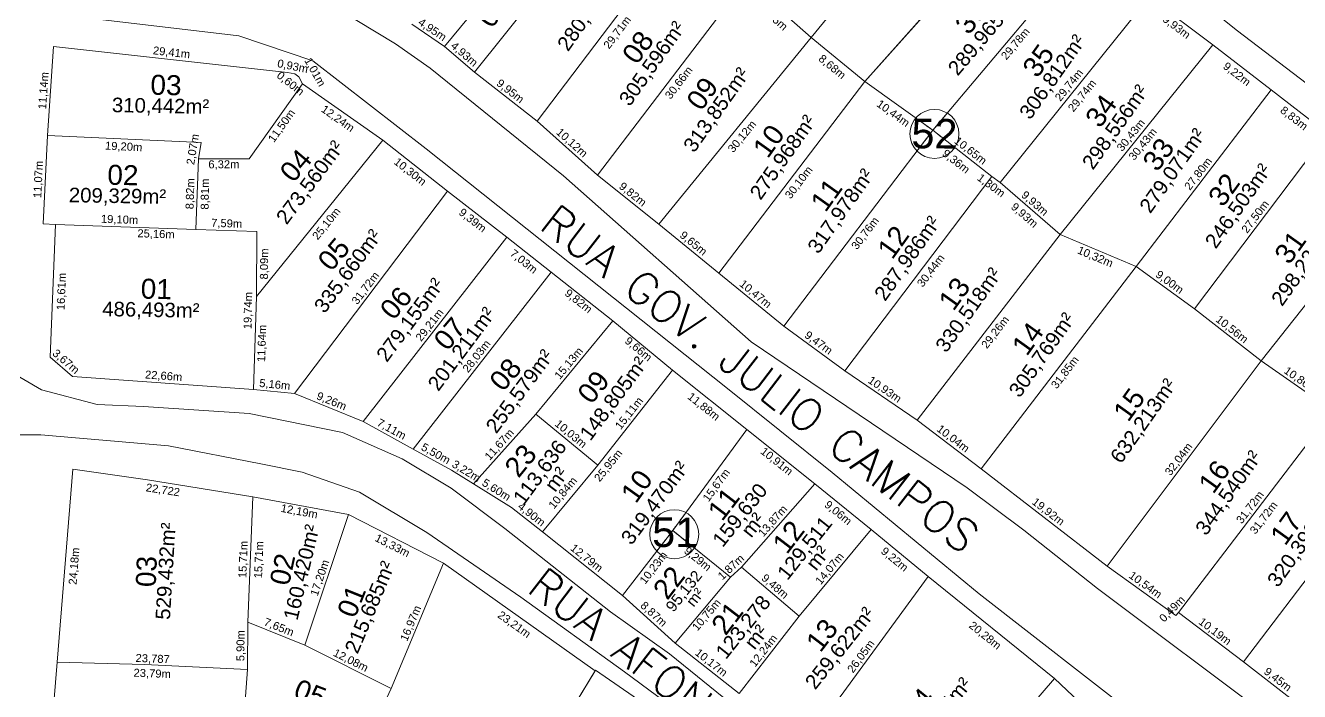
# Model space of a CAD drawing. Header units: metres. Extents: x 3808 to 8215, y 2374 to 6187.
# Drawn here: x 5423.2 to 5582.4, y 4560.8 to 4644.1 of the extents above; entities that cross this region are included whole.
import ezdxf
from ezdxf.enums import TextEntityAlignment as Align

# ---------------------------------------------------------------- set-up
doc = ezdxf.new("R2010")
doc.units = ezdxf.units.M
doc.linetypes.add('CONTINUO', pattern=[0])
doc.linetypes.add('TRACEJADA2', pattern=[0.375, 0.25, -0.125])
for name, color, linetype in [('Areas Lotes', 1, 'Continuous'), ('COTAS', 7, 'Continuous'), ('LOTES_LINHAS', 7, 'Continuous'), ('LOTES_Q-50', 7, 'Continuous'), ('LOTES_Q-51', 7, 'Continuous'), ('LOTES_Q-52', 7, 'Continuous'), ('PERIMETRO', 7, 'CONTINUO'), ('Poligono_LOTES_Q_28Anno2', 6, 'Continuous'), ('quadras', 7, 'Continuous')]:
    doc.layers.add(name, color=color, linetype=linetype)
doc.styles.add('Arial', font='arial.ttf')
doc.styles.add('SIMPLEX', font='simplex', dxfattribs={"height": 0.2})

msp = doc.modelspace()

# ---------------------------------------------------------------- linework, layer by layer
at = {"layer": 'COTAS', "color": 0, "linetype": 'TRACEJADA2', "lineweight": 5, "ltscale": 2, "transparency": 16777216}
for p, q in [((5536.604, 4630.967, 0), (5534.474, 4632.493, 0)), ((5534.62, 4628.361, 0), (5536.604, 4630.967, 0)), ((5539.347, 4628.814, 0), (5536.604, 4630.967, 0))]:
    msp.add_line(p, q, dxfattribs=at)
at = {"layer": 'COTAS', "color": 0, "linetype": 'TRACEJADA2', "lineweight": 5, "transparency": 16777216}
msp.add_line((5536.604, 4630.967, 0), (5538.407, 4633.109, 0), dxfattribs=at)
at = {"layer": 'COTAS', "color": 0, "linetype": 'TRACEJADA2', "lineweight": 5}
for p, q in [((5504.104, 4580.918, 0), (5505.746, 4583.165, 0)), ((5502.11, 4578.337, 0), (5504.104, 4580.918, 0)), ((5506.82, 4578.724, 0), (5504.104, 4580.918, 0))]:
    msp.add_line(p, q, dxfattribs=at)
at = {"layer": 'COTAS', "color": 0, "lineweight": 5, "transparency": 16777216}
msp.add_circle((5536.8, 4630.507, 0), 3.059, dxfattribs=at)
at = {"layer": 'COTAS', "color": 0, "lineweight": 5}
msp.add_circle((5504.306, 4580.466, 0), 3.059, dxfattribs=at)
at = {"layer": 'LOTES_LINHAS', "color": 5, "lineweight": 5}
for p, q in [((5564.442, 4651.586), (5574.669, 4643.374)), ((5469.472, 4641.78), (5462.218, 4646.148)), ((5449.909, 4642.777), (5426.908, 4645.467)), ((5459.135, 4639.631), (5449.909, 4642.777)), ((5574.669, 4643.374), (5591.002, 4630.941)), ((5473.804, 4638.714), (5469.472, 4641.78)), ((5473.299, 4628.623), (5459.135, 4639.631)), ((5490.481, 4625.27), (5473.804, 4638.714)), ((5510.933, 4598.696), (5473.299, 4628.623)), ((5513.903, 4604.527), (5490.481, 4625.27)), ((5540.892, 4586.28), (5513.903, 4604.527)), ((5420.829, 4601.089), (5425.267, 4598.525)), ((5425.267, 4598.525), (5432.185, 4596.688)), ((5524.044, 4588.163), (5510.933, 4598.696)), ((5432.185, 4596.688), (5438.003, 4596.411)), ((5438.003, 4596.411), (5451.203, 4595.549)), ((5451.203, 4595.549), (5462.839, 4593.168)), ((5420.792, 4592.9), (5425.183, 4592.893)), ((5425.183, 4592.893), (5441.123, 4591.507)), ((5462.839, 4593.168), (5470.317, 4589.908)), ((5441.123, 4591.507), (5452.635, 4589.261)), ((5452.635, 4589.261), (5457.799, 4588.23)), ((5470.317, 4589.908), (5476.415, 4586.241)), ((5457.799, 4588.23), (5464.978, 4585.735)), ((5542.396, 4573.007), (5524.044, 4588.163)), ((5464.978, 4585.735), (5473.388, 4580.666)), ((5476.415, 4586.241), (5483.132, 4581.191)), ((5547.979, 4580.989), (5540.892, 4586.28)), ((5473.388, 4580.666), (5485.152, 4572.595)), ((5483.132, 4581.191), (5496.35, 4570.776)), ((5557.164, 4573.676), (5547.979, 4580.989)), ((5574.61, 4547.97), (5542.396, 4573.007)), ((5580.736, 4556.042), (5557.164, 4573.676)), ((5485.152, 4572.595), (5498.065, 4563.242)), ((5496.35, 4570.776), (5503.7, 4565.507)), ((5503.7, 4565.507), (5511.356, 4559.282)), ((5498.065, 4563.242), (5508.457, 4555.61))]:
    msp.add_line(p, q, dxfattribs=at)
at = {"layer": 'LOTES_Q-50', "lineweight": 5}
for p, q in [((5427.211, 4564.488, 0), (5429.17, 4588.588, 0)), ((5429.17, 4588.588, 0), (5438.482, 4587.255, 0)), ((5438.482, 4587.255, 0), (5451.631, 4585.154, 0)), ((5451.631, 4585.154, 0), (5451.03, 4569.456, 0)), ((5451.03, 4569.456, 0), (5451.631, 4585.154, 0)), ((5451.631, 4585.154, 0), (5451.631, 4585.154, 0)), ((5451.631, 4585.154, 0), (5463.616, 4582.91, 0)), ((5458.127, 4566.608, 0), (5463.616, 4582.91, 0)), ((5463.616, 4582.91, 0), (5458.127, 4566.608, 0)), ((5463.616, 4582.91, 0), (5475.485, 4576.84, 0)), ((5463.616, 4582.91, 0), (5463.616, 4582.91, 0)), ((5468.921, 4561.186, 0), (5475.485, 4576.84, 0)), ((5475.485, 4576.84, 0), (5468.921, 4561.186, 0)), ((5475.485, 4576.84, 0), (5494.407, 4563.374, 0)), ((5475.485, 4576.84, 0), (5475.485, 4576.84, 0)), ((5451.03, 4569.456, 0), (5450.98, 4563.555, 0)), ((5450.98, 4563.555, 0), (5451.03, 4569.456, 0)), ((5458.127, 4566.608, 0), (5451.03, 4569.456, 0)), ((5451.03, 4569.456, 0), (5458.127, 4566.608, 0)), ((5468.921, 4561.186, 0), (5458.127, 4566.608, 0)), ((5458.127, 4566.608, 0), (5468.921, 4561.186, 0)), ((5426.233, 4552.882, 0), (5427.211, 4564.488, 0)), ((5438.108, 4564.164, 0), (5427.211, 4564.488, 0)), ((5427.211, 4564.488, 0), (5438.108, 4564.164, 0)), ((5450.98, 4563.555, 0), (5438.108, 4564.164, 0)), ((5438.108, 4564.164, 0), (5450.98, 4563.555, 0)), ((5450.98, 4563.555, 0), (5450.021, 4550.562, 0)), ((5450.021, 4550.562, 0), (5450.98, 4563.555, 0)), ((5450.98, 4563.555, 0), (5450.98, 4563.555, 0)), ((5487.018, 4551.249, 0), (5494.463, 4563.465, 0)), ((5494.407, 4563.374, 0), (5487.018, 4551.249, 0)), ((5494.407, 4563.374, 0), (5494.407, 4563.374, 0)), ((5494.463, 4563.465, 0), (5507.438, 4554.518, 0)), ((5461.366, 4545.047, 0), (5468.921, 4561.186, 0)), ((5468.921, 4561.186, 0), (5461.366, 4545.047, 0))]:
    msp.add_line(p, q, dxfattribs=at)
at = {"layer": 'LOTES_Q-51', "lineweight": 5}
for p, q in [((5426.003, 4630.328, 0), (5426.764, 4641.44, 0)), ((5426.764, 4641.44, 0), (5455.995, 4638.198, 0)), ((5426.764, 4641.44, 0), (5426.764, 4641.44, 0)), ((5455.995, 4638.198, 0), (5456.909, 4638.015, 0)), ((5456.909, 4638.015, 0), (5457.38, 4637.64, 0)), ((5451.174, 4627.41, 0), (5457.875, 4636.761, 0)), ((5457.875, 4636.761, 0), (5451.174, 4627.41, 0)), ((5457.38, 4637.64, 0), (5457.875, 4636.761, 0)), ((5457.875, 4636.761, 0), (5467.886, 4629.711, 0)), ((5457.875, 4636.761, 0), (5457.875, 4636.761, 0)), ((5425.465, 4619.269, 0), (5426.003, 4630.328, 0)), ((5426.003, 4630.328, 0), (5445.183, 4629.431, 0)), ((5445.183, 4629.431, 0), (5426.003, 4630.328, 0)), ((5445.183, 4629.431, 0), (5444.853, 4627.383, 0)), ((5444.853, 4627.383, 0), (5445.183, 4629.431, 0)), ((5467.886, 4629.711, 0), (5452.101, 4610.198, 0)), ((5452.101, 4610.198, 0), (5467.886, 4629.711, 0)), ((5467.886, 4629.711, 0), (5475.98, 4623.346, 0)), ((5467.886, 4629.711, 0), (5467.886, 4629.711, 0)), ((5444.548, 4618.572, 0), (5444.853, 4627.383, 0)), ((5444.853, 4627.383, 0), (5444.548, 4618.572, 0)), ((5444.853, 4627.383, 0), (5451.174, 4627.41, 0)), ((5451.174, 4627.41, 0), (5444.853, 4627.383, 0)), ((5444.853, 4627.383, 0), (5444.853, 4627.383, 0)), ((5475.98, 4623.346, 0), (5456.859, 4598.036, 0)), ((5456.859, 4598.036, 0), (5475.98, 4623.346, 0)), ((5475.98, 4623.346, 0), (5483.396, 4617.578, 0)), ((5475.98, 4623.346, 0), (5475.98, 4623.346, 0)), ((5426.989, 4619.178, 0), (5425.465, 4619.269, 0)), ((5426.327, 4602.582, 0), (5426.989, 4619.178, 0)), ((5426.989, 4619.178, 0), (5444.548, 4618.572, 0)), ((5444.548, 4618.572, 0), (5426.989, 4619.178, 0)), ((5452.135, 4618.292, 0), (5444.548, 4618.572, 0)), ((5444.548, 4618.572, 0), (5452.135, 4618.292, 0)), ((5452.101, 4610.198, 0), (5452.135, 4618.292, 0)), ((5452.135, 4618.292, 0), (5452.101, 4610.198, 0)), ((5483.396, 4617.578, 0), (5465.434, 4594.54, 0)), ((5465.434, 4594.54, 0), (5483.396, 4617.578, 0)), ((5483.396, 4617.578, 0), (5488.906, 4613.204, 0)), ((5471.661, 4591.102, 0), (5488.906, 4613.204, 0)), ((5488.906, 4613.204, 0), (5471.661, 4591.102, 0)), ((5488.906, 4613.204, 0), (5496.628, 4607.143, 0)), ((5488.906, 4613.204, 0), (5488.906, 4613.204, 0)), ((5451.727, 4598.561, 0), (5452.101, 4610.198, 0)), ((5452.101, 4610.198, 0), (5451.727, 4598.561, 0)), ((5487.009, 4595.467, 0), (5496.628, 4607.143, 0)), ((5496.628, 4607.143, 0), (5487.009, 4595.467, 0)), ((5496.628, 4607.143, 0), (5504.074, 4600.987, 0)), ((5496.628, 4607.143, 0), (5496.628, 4607.143, 0)), ((5429.123, 4600.198, 0), (5426.327, 4602.582, 0)), ((5451.727, 4598.561, 0), (5429.123, 4600.198, 0)), ((5494.75, 4589.096, 0), (5504.074, 4600.987, 0)), ((5504.074, 4600.987, 0), (5494.75, 4589.096, 0)), ((5504.074, 4600.987, 0), (5513.352, 4593.57, 0)), ((5504.074, 4600.987, 0), (5504.074, 4600.987, 0)), ((5456.859, 4598.036, 0), (5451.727, 4598.561, 0)), ((5451.727, 4598.561, 0), (5451.727, 4598.561, 0)), ((5465.434, 4594.54, 0), (5456.859, 4598.036, 0)), ((5487.009, 4595.467, 0), (5479.228, 4586.766, 0)), ((5479.228, 4586.766, 0), (5487.009, 4595.467, 0)), ((5494.75, 4589.096, 0), (5487.009, 4595.467, 0)), ((5487.009, 4595.467, 0), (5494.75, 4589.096, 0)), ((5471.661, 4591.102, 0), (5465.434, 4594.54, 0)), ((5504.104, 4580.918, 0), (5513.352, 4593.57, 0)), ((5513.352, 4593.57, 0), (5504.104, 4580.918, 0)), ((5513.352, 4593.57, 0), (5521.876, 4586.764, 0)), ((5513.352, 4593.57, 0), (5513.352, 4593.57, 0)), ((5476.482, 4588.451, 0), (5471.661, 4591.102, 0)), ((5487.819, 4580.755, 0), (5494.75, 4589.096, 0)), ((5494.75, 4589.096, 0), (5487.819, 4580.755, 0)), ((5479.228, 4586.766, 0), (5476.482, 4588.451, 0)), ((5483.972, 4583.794, 0), (5479.228, 4586.766, 0)), ((5512.698, 4576.361, 0), (5521.876, 4586.764, 0)), ((5521.876, 4586.764, 0), (5512.698, 4576.361, 0)), ((5521.876, 4586.764, 0), (5528.901, 4581.038, 0)), ((5521.876, 4586.764, 0), (5521.876, 4586.764, 0)), ((5487.819, 4580.755, 0), (5483.972, 4583.794, 0)), ((5497.852, 4572.824, 0), (5487.819, 4580.755, 0)), ((5487.819, 4580.755, 0), (5487.819, 4580.755, 0)), ((5504.104, 4580.918, 0), (5497.852, 4572.824, 0)), ((5497.852, 4572.824, 0), (5504.104, 4580.918, 0)), ((5511.33, 4575.082, 0), (5504.104, 4580.918, 0)), ((5504.104, 4580.918, 0), (5511.33, 4575.082, 0)), ((5519.918, 4570.213, 0), (5528.901, 4581.038, 0)), ((5528.901, 4581.038, 0), (5519.918, 4570.213, 0)), ((5528.901, 4581.038, 0), (5536.01, 4575.165, 0)), ((5512.698, 4576.361, 0), (5511.33, 4575.082, 0)), ((5511.33, 4575.082, 0), (5512.698, 4576.361, 0)), ((5519.918, 4570.213, 0), (5512.698, 4576.361, 0)), ((5512.698, 4576.361, 0), (5519.918, 4570.213, 0)), ((5504.41, 4566.852, 0), (5511.33, 4575.082, 0)), ((5511.33, 4575.082, 0), (5504.41, 4566.852, 0)), ((5520.622, 4554.151, 0), (5536.01, 4575.165, 0)), ((5536.01, 4575.165, 0), (5520.622, 4554.151, 0)), ((5536.01, 4575.165, 0), (5551.804, 4562.442, 0)), ((5504.41, 4566.852, 0), (5497.852, 4572.824, 0)), ((5512.398, 4560.553, 0), (5519.918, 4570.213, 0)), ((5519.918, 4570.213, 0), (5512.398, 4560.553, 0)), ((5519.918, 4570.213, 0), (5519.918, 4570.213, 0)), ((5512.398, 4560.553, 0), (5504.41, 4566.852, 0)), ((5504.41, 4566.852, 0), (5504.41, 4566.852, 0)), ((5535.515, 4543.573, 0), (5551.804, 4562.442, 0)), ((5551.804, 4562.442, 0), (5535.515, 4543.573, 0)), ((5551.804, 4562.442, 0), (5558.78, 4555.835, 0))]:
    msp.add_line(p, q, dxfattribs=at)
at = {"layer": 'LOTES_Q-52', "lineweight": 5, "transparency": 16777216}
for p, q in [((5521.406, 4642.558, 0), (5540.703, 4666.162, 0)), ((5540.703, 4666.162, 0), (5521.406, 4642.558, 0)), ((5493.977, 4663.679, 0), (5475.599, 4641.434, 0)), ((5475.599, 4641.434, 0), (5493.977, 4663.679, 0)), ((5497.655, 4661.067, 0), (5479.344, 4638.227, 0)), ((5479.344, 4638.227, 0), (5497.655, 4661.067, 0)), ((5528.118, 4637.048, 0), (5546.819, 4658.096, 0)), ((5546.819, 4658.096, 0), (5528.118, 4637.048, 0)), ((5505.09, 4655.804, 0), (5487.181, 4632.101, 0)), ((5487.181, 4632.101, 0), (5505.09, 4655.804, 0)), ((5536.604, 4630.967, 0), (5555.784, 4653.751, 0)), ((5555.784, 4653.751, 0), (5536.604, 4630.967, 0)), ((5513.28, 4649.753, 0), (5494.721, 4625.349, 0)), ((5494.721, 4625.349, 0), (5513.28, 4649.753, 0)), ((5513.28, 4649.753, 0), (5521.406, 4642.558, 0)), ((5521.406, 4642.558, 0), (5513.28, 4649.753, 0)), ((5545.006, 4624.42, 0), (5563.628, 4647.611, 0)), ((5563.628, 4647.611, 0), (5545.006, 4624.42, 0)), ((5563.628, 4647.611, 0), (5571.561, 4641.633, 0)), ((5475.599, 4641.434, 0), (5471.501, 4644.205, 0)), ((5479.344, 4638.227, 0), (5475.599, 4641.434, 0)), ((5475.599, 4641.434, 0), (5475.599, 4641.434, 0)), ((5521.406, 4642.558, 0), (5502.387, 4619.205, 0)), ((5502.387, 4619.205, 0), (5521.406, 4642.558, 0)), ((5521.406, 4642.558, 0), (5528.118, 4637.048, 0)), ((5528.118, 4637.048, 0), (5521.406, 4642.558, 0)), ((5552.501, 4617.914, 0), (5571.561, 4641.633, 0)), ((5571.561, 4641.633, 0), (5552.501, 4617.914, 0)), ((5571.561, 4641.633, 0), (5578.875, 4636.015, 0)), ((5571.561, 4641.633, 0), (5571.561, 4641.633, 0)), ((5487.181, 4632.101, 0), (5479.344, 4638.227, 0)), ((5479.344, 4638.227, 0), (5479.344, 4638.227, 0)), ((5528.118, 4637.048, 0), (5509.868, 4613.106, 0)), ((5509.868, 4613.106, 0), (5528.118, 4637.048, 0)), ((5528.118, 4637.048, 0), (5536.604, 4630.967, 0)), ((5536.604, 4630.967, 0), (5528.118, 4637.048, 0)), ((5562.012, 4613.916, 0), (5578.875, 4636.015, 0)), ((5578.875, 4636.015, 0), (5562.012, 4613.916, 0)), ((5578.875, 4636.015, 0), (5585.844, 4630.591, 0)), ((5578.875, 4636.015, 0), (5578.875, 4636.015, 0)), ((5494.721, 4625.349, 0), (5487.181, 4632.101, 0)), ((5536.604, 4630.967, 0), (5517.975, 4606.487, 0)), ((5517.975, 4606.487, 0), (5536.604, 4630.967, 0)), ((5536.604, 4630.967, 0), (5543.963, 4625.19, 0)), ((5543.963, 4625.19, 0), (5536.604, 4630.967, 0)), ((5569.301, 4608.629, 0), (5585.844, 4630.591, 0)), ((5585.844, 4630.591, 0), (5569.301, 4608.629, 0)), ((5494.721, 4625.349, 0), (5494.721, 4625.349, 0)), ((5502.387, 4619.205, 0), (5494.721, 4625.349, 0)), ((5543.963, 4625.19, 0), (5525.621, 4600.9, 0)), ((5525.621, 4600.9, 0), (5543.963, 4625.19, 0)), ((5543.963, 4625.19, 0), (5545.006, 4624.42, 0)), ((5545.006, 4624.42, 0), (5543.963, 4625.19, 0)), ((5545.006, 4624.42, 0), (5552.501, 4617.914, 0)), ((5552.501, 4617.914, 0), (5545.006, 4624.42, 0)), ((5577.616, 4602.121, 0), (5594.587, 4623.638, 0)), ((5594.587, 4623.638, 0), (5577.616, 4602.121, 0)), ((5502.387, 4619.205, 0), (5502.387, 4619.205, 0)), ((5509.868, 4613.106, 0), (5502.387, 4619.205, 0)), ((5502.387, 4619.205, 0), (5502.387, 4619.205, 0)), ((5552.501, 4617.914, 0), (5534.643, 4594.736, 0)), ((5534.643, 4594.736, 0), (5552.501, 4617.914, 0)), ((5552.501, 4617.914, 0), (5562.012, 4613.916, 0)), ((5562.012, 4613.916, 0), (5552.501, 4617.914, 0)), ((5517.975, 4606.487, 0), (5509.868, 4613.106, 0)), ((5509.868, 4613.106, 0), (5509.868, 4613.106, 0)), ((5562.012, 4613.916, 0), (5542.624, 4588.648, 0)), ((5542.624, 4588.648, 0), (5562.012, 4613.916, 0)), ((5562.012, 4613.916, 0), (5569.301, 4608.629, 0)), ((5569.301, 4608.629, 0), (5562.012, 4613.916, 0)), ((5569.301, 4608.629, 0), (5577.616, 4602.121, 0)), ((5577.616, 4602.121, 0), (5569.301, 4608.629, 0)), ((5525.621, 4600.9, 0), (5517.975, 4606.487, 0)), ((5517.975, 4606.487, 0), (5517.975, 4606.487, 0)), ((5577.616, 4602.121, 0), (5558.396, 4576.488, 0)), ((5558.396, 4576.488, 0), (5577.616, 4602.121, 0)), ((5577.616, 4602.121, 0), (5586.524, 4595.903, 0)), ((5586.524, 4595.903, 0), (5577.616, 4602.121, 0)), ((5534.643, 4594.736, 0), (5525.621, 4600.9, 0)), ((5525.621, 4600.9, 0), (5525.621, 4600.9, 0)), ((5586.524, 4595.903, 0), (5567.291, 4570.678, 0)), ((5567.291, 4570.678, 0), (5586.524, 4595.903, 0)), ((5542.624, 4588.648, 0), (5534.643, 4594.736, 0)), ((5534.643, 4594.736, 0), (5534.643, 4594.736, 0)), ((5558.396, 4576.488, 0), (5542.624, 4588.648, 0)), ((5542.624, 4588.648, 0), (5542.624, 4588.648, 0)), ((5594.394, 4589.557, 0), (5575.406, 4564.516, 0)), ((5575.406, 4564.516, 0), (5594.394, 4589.557, 0)), ((5566.95, 4570.323, 0), (5558.396, 4576.488, 0)), ((5558.396, 4576.488, 0), (5558.396, 4576.488, 0)), ((5567.291, 4570.678, 0), (5566.95, 4570.323, 0)), ((5575.406, 4564.516, 0), (5567.291, 4570.678, 0)), ((5567.291, 4570.678, 0), (5567.291, 4570.678, 0)), ((5582.882, 4558.733, 0), (5575.406, 4564.516, 0)), ((5575.406, 4564.516, 0), (5575.406, 4564.516, 0))]:
    msp.add_line(p, q, dxfattribs=at)
at = {"layer": 'quadras', "color": 2, "lineweight": 5, "transparency": 16777216}
for p, q in [((5563.628, 4647.611, 0), (5571.561, 4641.633, 0)), ((5475.599, 4641.434, 0), (5471.501, 4644.205, 0)), ((5479.344, 4638.227, 0), (5475.599, 4641.434, 0)), ((5571.561, 4641.633, 0), (5571.561, 4641.633, 0)), ((5571.561, 4641.633, 0), (5578.875, 4636.015, 0)), ((5487.181, 4632.101, 0), (5479.344, 4638.227, 0)), ((5578.875, 4636.015, 0), (5585.844, 4630.591, 0)), ((5494.721, 4625.349, 0), (5487.181, 4632.101, 0)), ((5502.387, 4619.205, 0), (5494.721, 4625.349, 0)), ((5509.868, 4613.106, 0), (5502.387, 4619.205, 0)), ((5517.975, 4606.487, 0), (5509.868, 4613.106, 0)), ((5525.621, 4600.9, 0), (5517.975, 4606.487, 0)), ((5534.643, 4594.736, 0), (5525.621, 4600.9, 0)), ((5542.624, 4588.648, 0), (5534.643, 4594.736, 0)), ((5558.396, 4576.488, 0), (5542.624, 4588.648, 0)), ((5566.95, 4570.323, 0), (5558.396, 4576.488, 0)), ((5567.291, 4570.678, 0), (5566.95, 4570.323, 0)), ((5575.406, 4564.516, 0), (5567.291, 4570.678, 0)), ((5582.881, 4558.734, 0), (5575.406, 4564.516, 0)), ((5575.406, 4564.516, 0), (5575.406, 4564.516, 0))]:
    msp.add_line(p, q, dxfattribs=at)
at = {"layer": 'quadras', "color": 2, "lineweight": 5}
for p, q in [((5426.003, 4630.328, 0), (5426.764, 4641.44, 0)), ((5426.764, 4641.44, 0), (5455.995, 4638.198, 0)), ((5455.995, 4638.198, 0), (5456.909, 4638.015, 0)), ((5456.909, 4638.015, 0), (5457.38, 4637.64, 0)), ((5457.38, 4637.64, 0), (5457.875, 4636.761, 0)), ((5457.875, 4636.761, 0), (5467.886, 4629.711, 0)), ((5425.465, 4619.269, 0), (5426.003, 4630.328, 0)), ((5467.886, 4629.711, 0), (5475.98, 4623.346, 0)), ((5467.886, 4629.711, 0), (5467.886, 4629.711, 0)), ((5475.98, 4623.346, 0), (5483.396, 4617.578, 0)), ((5426.989, 4619.178, 0), (5425.465, 4619.269, 0)), ((5426.327, 4602.582, 0), (5426.989, 4619.178, 0)), ((5483.396, 4617.578, 0), (5488.906, 4613.204, 0)), ((5488.906, 4613.204, 0), (5496.628, 4607.143, 0)), ((5496.628, 4607.143, 0), (5504.074, 4600.987, 0)), ((5429.123, 4600.198, 0), (5426.327, 4602.582, 0)), ((5451.727, 4598.561, 0), (5429.123, 4600.198, 0)), ((5504.074, 4600.987, 0), (5513.352, 4593.57, 0)), ((5456.859, 4598.036, 0), (5451.727, 4598.561, 0)), ((5465.434, 4594.54, 0), (5456.859, 4598.036, 0)), ((5471.661, 4591.102, 0), (5465.434, 4594.54, 0)), ((5513.352, 4593.57, 0), (5521.876, 4586.764, 0)), ((5476.482, 4588.451, 0), (5471.661, 4591.102, 0)), ((5427.211, 4564.488, 0), (5429.17, 4588.588, 0)), ((5429.17, 4588.588, 0), (5438.482, 4587.255, 0)), ((5438.482, 4587.255, 0), (5451.631, 4585.154, 0)), ((5479.228, 4586.766, 0), (5476.482, 4588.451, 0)), ((5483.972, 4583.794, 0), (5479.228, 4586.766, 0)), ((5521.876, 4586.764, 0), (5528.901, 4581.038, 0)), ((5451.631, 4585.154, 0), (5463.616, 4582.91, 0)), ((5463.616, 4582.91, 0), (5475.485, 4576.84, 0)), ((5487.819, 4580.755, 0), (5483.972, 4583.794, 0)), ((5497.852, 4572.824, 0), (5487.819, 4580.755, 0)), ((5528.901, 4581.038, 0), (5536.01, 4575.165, 0)), ((5475.485, 4576.84, 0), (5494.407, 4563.374, 0)), ((5536.01, 4575.165, 0), (5551.804, 4562.442, 0)), ((5504.41, 4566.852, 0), (5497.852, 4572.824, 0)), ((5512.398, 4560.553, 0), (5504.41, 4566.852, 0)), ((5426.233, 4552.882, 0), (5427.211, 4564.488, 0)), ((5494.407, 4563.374, 0), (5494.463, 4563.465, 0)), ((5494.407, 4563.374, 0), (5494.407, 4563.374, 0)), ((5494.463, 4563.465, 0), (5507.438, 4554.518, 0)), ((5551.804, 4562.442, 0), (5558.78, 4555.835, 0))]:
    msp.add_line(p, q, dxfattribs=at)

# ---------------------------------------------------------------- texts
at = {"layer": 'Areas Lotes', "color": 1, "lineweight": 5, "transparency": 16777216, "style": 'Arial'}
for s, rotation, p in [('280,917m²', 54.6626, (5491.024, 4640.708, 0)), ('289,965m²', 49.69835, (5539.704, 4637.662, 0)), ('305,596m²', 54.6626, (5498.738, 4633.841, 0)), ('306,812m²', 54.6626, (5548.757, 4632.173, 0)), ('313,852m²', 54.6626, (5506.782, 4628.05, 0)), ('298,556m²', 54.6626, (5556.596, 4625.901, 0)), ('275,968m²', 54.6626, (5515.08, 4622.125, 0)), ('279,071m²', 54.6626, (5563.763, 4620.454, 0)), ('246,503m²', 54.6626, (5571.947, 4616.036, 0)), ('317,978m²', 54.6626, (5522.294, 4615.394, 0)), ('287,986m²', 54.6626, (5530.633, 4609.485, 0)), ('298,221m²', 54.6626, (5580.228, 4608.845, 0)), ('330,518m²', 54.6626, (5538.276, 4603.038, 0)), ('305,769m²', 54.6626, (5547.442, 4597.414, 0)), ('632,213m²', 54.6626, (5560.109, 4589.17, 0)), ('344,540m²', 54.6626, (5570.74, 4580.17, 0)), ('320,393m²', 54.6626, (5579.718, 4573.701, 0))]:
    msp.add_text(s, height=1.8197, rotation=rotation, dxfattribs=at).set_placement(p)
at = {"layer": 'Areas Lotes', "color": 1, "lineweight": 5, "style": 'Arial'}
for s, height, rotation, p in [('310,442m²', 1.8197, 358.93897, (5434.036, 4633.23, 0)), ('273,560m²', 1.8197, 53.36385, (5455.876, 4619.051, 0)), ('209,329m²', 1.8197, 358.93897, (5428.655, 4621.975, 0)), ('335,660m²', 1.8197, 53.36385, (5460.617, 4607.957, 0)), ('279,155m²', 1.8197, 53.36385, (5468.392, 4601.859, 0)), ('486,493m²', 1.8197, 358.93897, (5432.823, 4607.737, 0)), ('201,211m²', 1.8197, 53.36385, (5474.824, 4598.224, 0)), ('255,579m²', 1.8197, 53.36385, (5482.069, 4592.928, 0)), ('148,805m²', 1.8197, 53.36385, (5493.816, 4592.024, 0)), ('113,636', 1.8197, 53.36385, (5485.481, 4583.997, 0)), ('m²', 1.8197, 53.36385, (5489.411, 4585.621, 0)), ('319,470m²', 1.8197, 53.36385, (5498.953, 4578.992, 0)), ('159,630', 1.8197, 51.47175, (5510.341, 4578.715, 0)), ('m²', 1.8197, 51.47175, (5513.911, 4579.905, 0)), ('129,511', 1.8197, 51.47175, (5518.432, 4574.592, 0)), ('529,432m²', 1.8197, 86.60917, (5441.298, 4569.732, 0)), ('160,420m²', 1.8197, 76.73049, (5457.215, 4569.589, 0)), ('m²', 1.8197, 51.47175, (5522.003, 4575.782, 0)), ('215,685m²', 1.8197, 67.15778, (5464.732, 4565.394, 0)), ('95,132', 1.3833, 51.47175, (5504.197, 4570.623, 0)), ('m²', 1.3833, 51.47175, (5506.73, 4571.268, 0)), ('123,278', 1.8197, 51.47175, (5510.747, 4564.712, 0)), ('259,622m²', 1.8197, 51.47175, (5521.904, 4560.923, 0)), ('m²', 1.8197, 51.47175, (5514.317, 4565.902, 0)), ('490,524m²', 1.8197, 49.84624, (5533.735, 4552.302, 0))]:
    msp.add_text(s, height=height, rotation=rotation, dxfattribs=at).set_placement(p)
at = {"layer": 'COTAS', "lineweight": 5, "transparency": 16777216, "style": 'Arial'}
for s, rotation, p in [('10,85m', 318.47987, (5514.435, 4646.433, 0)), ('4,95m', 325.94198, (5472.205, 4644.232, 0)), ('29,71m', 52.92548, (5496.157, 4641.047, 0)), ('9,93m', 322.9971, (5565.213, 4644.66, 0)), ('29,78m', 49.90868, (5545.788, 4639.688, 0)), ('4,93m', 319.42669, (5476.285, 4641.374, 0)), ('8,68m', 320.61786, (5522.229, 4639.751, 0)), ('30,66m', 52.74828, (5503.841, 4634.765, 0)), ('29,74m', 51.23593, (5552.534, 4634.491, 0)), ('9,22m', 322.47122, (5572.76, 4638.784, 0)), ('9,95m', 321.98261, (5481.992, 4636.665, 0)), ('29,74m', 51.23593, (5554.166, 4633.181, 0)), ('10,44m', 324.37406, (5529.479, 4634.04, 0)), ('8,83m', 322.11011, (5579.9, 4633.276, 0)), ('30,12m', 50.61786, (5511.662, 4628.08, 0)), ('30,43m', 51.21574, (5560.258, 4628.23, 0)), ('10,12m', 318.15757, (5489.459, 4630.598, 0)), ('10,65m', 322.07494, (5539.182, 4629.452, 0)), ('30,43m', 51.21569, (5561.747, 4627.111, 0)), ('9,36m', 321.8659, (5537.683, 4627.884, 0)), ('27,80m', 52.65407, (5568.722, 4623.379, 0)), ('30,10m', 52.68327, (5518.827, 4622.294, 0)), ('1,30m', 323.58462, (5542.046, 4624.822, 0)), ('9,82m', 321.28775, (5497.302, 4623.793, 0)), ('9,93m', 319.03893, (5547.562, 4622.731, 0)), ('27,50m', 53.01004, (5575.866, 4618.01, 0)), ('9,93m', 319.03893, (5546.274, 4621.248, 0)), ('30,76m', 52.73111, (5527.121, 4615.947, 0)), ('9,65m', 320.80994, (5504.888, 4617.682, 0)), ('10,32m', 337.20146, (5554.567, 4615.608, 0)), ('30,44m', 52.94183, (5535.332, 4611.268, 0)), ('9,00m', 324.04295, (5564.333, 4612.727, 0)), ('10,47m', 320.77133, (5512.346, 4611.599, 0)), ('10,56m', 321.94982, (5571.846, 4607.145, 0)), ('29,26m', 52.38543, (5543.361, 4603.578, 0)), ('9,47m', 323.84072, (5520.48, 4605.152, 0)), ('31,85m', 52.50134, (5552.074, 4598.553, 0)), ('10,93m', 325.65854, (5528.408, 4599.48, 0)), ('10,86m', 325.08432, (5580.363, 4600.691, 0)), ('10,04m', 322.65709, (5536.999, 4593.442, 0)), ('32,04m', 53.13663, (5566.298, 4587.693, 0)), ('31,72m', 52.67672, (5575.198, 4581.684, 0)), ('19,92m', 322.36742, (5548.885, 4584.326, 0)), ('31,72m', 52.67672, (5576.904, 4580.383, 0)), ('10,54m', 324.22081, (5560.992, 4575.11, 0)), ('0,49m', 46.13324, (5565.498, 4569.39, 0)), ('10,19m', 322.78801, (5569.71, 4569.343, 0)), ('9,45m', 322.27515, (5577.866, 4563.119, 0))]:
    msp.add_text(s, height=1, rotation=rotation, dxfattribs=at).set_placement(p)
at = {"layer": 'COTAS', "lineweight": 5, "style": 'Arial'}
for s, rotation, p in [('29,41m', 353.67166, (5439.132, 4640.471, 0)), ('0,93m', 348.66489, (5454.643, 4638.877, 0)), ('1,01m', 299.40072, (5458.047, 4639.701, 0)), ('11,14m', 86.08119, (5425.823, 4633.556, 0)), ('0,60m', 321.47683, (5454.537, 4637.644, 0)), ('11,50m', 54.37334, (5454.285, 4629.352, 0)), ('12,24m', 324.84658, (5460.091, 4633.376, 0)), ('2,07m', 80.85594, (5444.319, 4626.578, 0)), ('19,20m', 357.32178, (5433.167, 4628.55, 0)), ('11,07m', 87.21807, (5425.22, 4622.46, 0)), ('6,32m', 0.24353, (5446.096, 4626.201, 0)), ('10,30m', 321.81655, (5469.177, 4626.843, 0)), ('8,82m', 88.02168, (5444.235, 4621.067, 0)), ('8,81m', 89.35516, (5446.13, 4621.036, 0)), ('25,10m', 51.0304, (5459.757, 4617.181, 0)), ('9,39m', 322.05866, (5477.289, 4620.516, 0)), ('19,10m', 357.90847, (5432.662, 4619.406, 0)), ('7,59m', 357.89243, (5446.429, 4618.903, 0)), ('25,16m', 357.98283, (5437.215, 4617.598, 0)), ('8,09m', 89.35516, (5453.533, 4612.304, 0)), ('7,03m', 321.5591, (5483.683, 4615.386, 0)), ('16,61m', 87.7143, (5428.127, 4608.459, 0)), ('31,72m', 52.93, (5464.706, 4609.085, 0)), ('9,82m', 321.87161, (5490.516, 4610.423, 0)), ('19,74m', 88.81458, (5451.482, 4606.075, 0)), ('29,21m', 52.05866, (5472.682, 4604.487, 0)), ('11,64m', 88.15775, (5453.183, 4601.976, 0)), ('28,03m', 52.0364, (5478.55, 4600.582, 0)), ('9,66m', 320.41585, (5498.023, 4604.471, 0)), ('3,67m', 319.54539, (5426.519, 4602.943, 0)), ('15,13m', 50.51441, (5490.009, 4599.737, 0)), ('15,13m', 50.51441, (5490.009, 4599.737, 0)), ('22,66m', 355.85832, (5438.154, 4599.945, 0)), ('5,16m', 354.16073, (5452.418, 4598.892, 0)), ('9,26m', 337.82065, (5459.515, 4597.385, 0)), ('15,11m', 51.89758, (5497.603, 4593.46, 0)), ('11,88m', 321.35752, (5505.865, 4597.497, 0)), ('7,11m', 331.09232, (5467.052, 4594.104, 0)), ('11,67m', 48.19412, (5481.246, 4589.623, 0)), ('10,03m', 320.52035, (5489.278, 4594.119, 0)), ('5,50m', 331.19017, (5472.577, 4591.054, 0)), ('25,95m', 51.22029, (5494.978, 4586.933, 0)), ('10,91m', 321.39997, (5514.982, 4590.654, 0)), ('3,22m', 328.47894, (5476.422, 4588.956, 0)), ('5,60m', 327.93064, (5480.18, 4586.641, 0)), ('10,84m', 50.27421, (5489.262, 4583.537, 0)), ('15,67m', 53.8335, (5508.576, 4584.431, 0)), ('12,19m', 349.39519, (5455.08, 4583.273, 0)), ('4,90m', 321.69572, (5484.648, 4583.769, 0)), ('13,87m', 48.58261, (5515.426, 4580.057, 0)), ('9,06m', 320.81452, (5522.974, 4583.986, 0)), ('15,71m', 87.80646, (5450.84, 4574.961, 0)), ('15,71m', 87.80646, (5452.798, 4574.93, 0)), ('13,33m', 332.91062, (5466.798, 4579.678, 0)), ('12,79m', 321.67435, (5491.231, 4578.567, 0)), ('24,18m', 85.35373, (5429.622, 4574.109, 0)), ('10,23m', 52.31909, (5500.663, 4574.131, 0)), ('9,29m', 321.07404, (5505.419, 4578.219, 0)), ('1,87m', 43.05502, (5510.3, 4574.667, 0)), ('14,07m', 50.31476, (5522.594, 4574.064, 0)), ('9,22m', 320.44042, (5530.026, 4578.184, 0)), ('17,20m', 71.39126, (5459.739, 4572.65, 0)), ('9,48m', 319.58455, (5515.102, 4574.839, 0)), ('16,97m', 67.24981, (5470.921, 4566.99, 0)), ('8,87m', 317.67789, (5499.977, 4571.43, 0)), ('10,75m', 49.9406, (5507.198, 4568.29, 0)), ('7,65m', 338.14212, (5452.937, 4569.121, 0)), ('23,21m', 324.56389, (5482.136, 4570.142, 0)), ('5,90m', 89.51633, (5450.589, 4564.583, 0)), ('20,28m', 321.14709, (5541.018, 4568.891, 0)), ('12,24m', 52.09913, (5514.392, 4563.766, 0)), ('26,05m', 53.78595, (5526.631, 4563.034, 0)), ('12,08m', 333.3251, (5461.594, 4565.314, 0)), ('10,17m', 321.74148, (5506.798, 4565.478, 0)), ('23,79m', 357.75196, (5436.735, 4562.662, 0))]:
    msp.add_text(s, height=1, rotation=rotation, dxfattribs=at).set_placement(p)
at = {"layer": 'COTAS', "color": 0, "lineweight": 5, "transparency": 16777216, "style": 'Arial'}
msp.add_text('52', height=3.6939, rotation=359.35516, dxfattribs=at).set_placement((5533.915, 4628.729, 0))
at = {"layer": 'COTAS', "color": 2, "lineweight": 5, "style": 'Arial'}
for s, rotation, p in [('22,722', 351.30861, (5438.236, 4585.842, 0)), ('23,787', 357.75196, (5436.987, 4564.504, 0))]:
    msp.add_text(s, height=1, rotation=rotation, dxfattribs=at).set_placement(p)
at = {"layer": 'COTAS', "color": 0, "lineweight": 5, "style": 'Arial'}
msp.add_text('51', height=3.6939, rotation=359.35516, dxfattribs=at).set_placement((5501.525, 4578.893, 0))
at = {"layer": 'PERIMETRO', "color": 7, "lineweight": 5, "style": 'SIMPLEX'}
for s, p in [('RUA GOV. JULIO CAMPOS', (5487.266, 4618.776)), ('RUA AFONSO VICENTE BONILHA', (5485.727, 4573.398))]:
    msp.add_text(s, height=4, rotation=322.35516, dxfattribs=at).set_placement(p)
at = {"layer": 'Poligono_LOTES_Q_28Anno2', "color": 18, "lineweight": 5, "true_color": 0x000000, "transparency": 16777216, "style": 'Arial'}
for s, rotation, p in [('06', 54.41321, (5483.274, 4644.729, 0)), ('36', 49.44897, (5542.88, 4643.751, 0)), ('08', 54.41321, (5501.375, 4640.182, 0)), ('35', 54.41321, (5551.395, 4638.513, 0)), ('09', 54.41321, (5509.419, 4634.391, 0)), ('34', 54.41321, (5559.234, 4632.242, 0)), ('10', 54.41321, (5517.717, 4628.465, 0)), ('33', 54.41321, (5566.4, 4626.795, 0)), ('32', 54.41321, (5574.585, 4622.376, 0)), ('11', 54.41321, (5524.931, 4621.735, 0)), ('12', 54.41321, (5533.271, 4615.826, 0)), ('31', 54.41321, (5582.866, 4615.185, 0)), ('13', 54.41321, (5540.914, 4609.379, 0)), ('14', 54.41321, (5550.08, 4603.755, 0)), ('15', 54.41321, (5562.746, 4595.511, 0)), ('16', 54.41321, (5573.377, 4586.511, 0)), ('17', 54.41321, (5582.356, 4580.042, 0))]:
    msp.add_text(s, height=2.5, rotation=rotation, dxfattribs=at).set_placement(p, align=Align.BOTTOM_CENTER)
at = {"layer": 'Poligono_LOTES_Q_28Anno2', "color": 18, "lineweight": 5, "true_color": 0x000000, "style": 'Arial'}
for s, rotation, p in [('03', 358.68959, (5440.761, 4634.622, 0)), ('04', 49.74628, (5458.537, 4625.284, 0)), ('02', 358.68959, (5435.38, 4623.367, 0)), ('05', 49.74628, (5463.278, 4614.189, 0)), ('01', 358.68959, (5439.548, 4609.129, 0)), ('06', 49.74628, (5471.053, 4608.092, 0)), ('07', 49.74628, (5477.767, 4604.247, 0)), ('08', 49.74628, (5484.729, 4599.16, 0)), ('09', 51.02639, (5495.749, 4597.619, 0)), ('23', 51.02639, (5486.647, 4588.415, 0)), ('10', 54.3892, (5501.235, 4585.32, 0)), ('11', 52.49709, (5512.051, 4583.042, 0)), ('12', 52.49709, (5520.142, 4578.919, 0)), ('03', 87.63451, (5440.342, 4575.724, 0)), ('02', 77.75583, (5457.301, 4575.656, 0)), ('22', 52.49709, (5505.212, 4573.2, 0)), ('01', 68.18312, (5465.826, 4571.362, 0)), ('21', 52.49709, (5512.494, 4568.76, 0)), ('13', 52.49709, (5524.329, 4566.643, 0)), ('05', 338.92852, (5458.116, 4558.717, 0)), ('14', 50.87158, (5536.322, 4557.951, 0))]:
    msp.add_text(s, height=2.5, rotation=rotation, dxfattribs=at).set_placement(p, align=Align.BOTTOM_CENTER)

doc.saveas('drawing.dxf')
